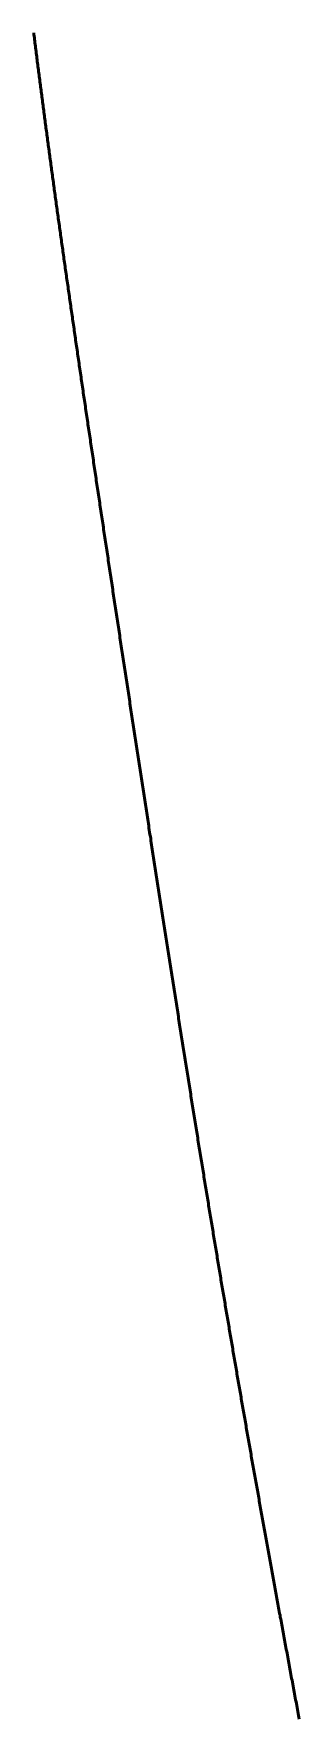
# Model space of a CAD drawing. Header units: millimetres. Extents: x -237 to 1000, y -57 to 526.
# Drawn here: x 772.57 to 779.07, y 50.28 to 91.53 of the extents above; entities that cross this region are included whole.
import ezdxf

# ---------------------------------------------------------------- set-up
doc = ezdxf.new("R2010")
doc.units = ezdxf.units.MM
doc.layers.add('Rez', color=30, linetype='Continuous', lineweight=50, true_color=0xff7f00)

# ---------------------------------------------------------------- blocks, each defined once
blk = doc.blocks.new('R13')
at = {"layer": 'Rez'}
for p, q in [((-38.759, 36.301), (-38.801, 36.296)), ((-38.718, 36.306), (-38.759, 36.301)), ((-38.676, 36.312), (-38.718, 36.306)), ((-38.634, 36.317), (-38.676, 36.312)), ((-38.593, 36.323), (-38.634, 36.317)), ((-38.551, 36.328), (-38.593, 36.323)), ((-38.51, 36.333), (-38.551, 36.328)), ((-38.468, 36.339), (-38.51, 36.333)), ((-38.427, 36.344), (-38.468, 36.339)), ((-38.385, 36.349), (-38.427, 36.344)), ((-38.344, 36.355), (-38.385, 36.349)), ((-38.303, 36.36), (-38.344, 36.355)), ((-38.261, 36.365), (-38.303, 36.36)), ((-38.22, 36.371), (-38.261, 36.365)), ((-38.179, 36.376), (-38.22, 36.371)), ((-38.137, 36.381), (-38.179, 36.376)), ((-38.096, 36.387), (-38.137, 36.381)), ((-38.055, 36.392), (-38.096, 36.387)), ((-38.014, 36.397), (-38.055, 36.392)), ((-37.972, 36.402), (-38.014, 36.397)), ((-37.931, 36.408), (-37.972, 36.402)), ((-37.89, 36.413), (-37.931, 36.408)), ((-37.849, 36.418), (-37.89, 36.413)), ((-37.808, 36.423), (-37.849, 36.418)), ((-37.766, 36.429), (-37.808, 36.423)), ((-37.725, 36.434), (-37.766, 36.429)), ((-37.684, 36.439), (-37.725, 36.434)), ((-37.643, 36.444), (-37.684, 36.439)), ((-37.602, 36.449), (-37.643, 36.444)), ((-37.561, 36.454), (-37.602, 36.449)), ((-37.519, 36.46), (-37.561, 36.454)), ((-37.478, 36.465), (-37.519, 36.46)), ((-37.437, 36.47), (-37.478, 36.465)), ((-37.396, 36.475), (-37.437, 36.47)), ((-37.355, 36.48), (-37.396, 36.475)), ((-37.314, 36.485), (-37.355, 36.48)), ((-37.273, 36.491), (-37.314, 36.485)), ((-37.231, 36.496), (-37.273, 36.491)), ((-41.82, 35.888), (-41.865, 35.882)), ((-41.776, 35.894), (-41.82, 35.888)), ((-41.731, 35.9), (-41.776, 35.894)), ((-41.686, 35.906), (-41.731, 35.9)), ((-41.642, 35.913), (-41.686, 35.906)), ((-41.598, 35.919), (-41.642, 35.913)), ((-41.553, 35.925), (-41.598, 35.919)), ((-41.509, 35.931), (-41.553, 35.925)), ((-41.464, 35.937), (-41.509, 35.931)), ((-41.42, 35.943), (-41.464, 35.937)), ((-41.376, 35.949), (-41.42, 35.943)), ((-41.332, 35.956), (-41.376, 35.949)), ((-41.288, 35.962), (-41.332, 35.956)), ((-41.243, 35.968), (-41.288, 35.962)), ((-41.199, 35.974), (-41.243, 35.968)), ((-41.155, 35.98), (-41.199, 35.974)), ((-41.111, 35.986), (-41.155, 35.98)), ((-41.067, 35.992), (-41.111, 35.986)), ((-41.024, 35.998), (-41.067, 35.992)), ((-40.98, 36.004), (-41.024, 35.998)), ((-40.936, 36.01), (-40.98, 36.004)), ((-40.892, 36.016), (-40.936, 36.01)), ((-40.848, 36.022), (-40.892, 36.016)), ((-40.805, 36.028), (-40.848, 36.022)), ((-40.761, 36.034), (-40.805, 36.028)), ((-40.717, 36.04), (-40.761, 36.034)), ((-40.674, 36.046), (-40.717, 36.04)), ((-40.63, 36.052), (-40.674, 36.046)), ((-40.587, 36.058), (-40.63, 36.052)), ((-40.544, 36.064), (-40.587, 36.058)), ((-40.5, 36.069), (-40.544, 36.064)), ((-40.457, 36.075), (-40.5, 36.069)), ((-40.413, 36.081), (-40.457, 36.075)), ((-40.37, 36.087), (-40.413, 36.081)), ((-40.327, 36.093), (-40.37, 36.087)), ((-40.284, 36.099), (-40.327, 36.093)), ((-40.241, 36.105), (-40.284, 36.099)), ((-40.198, 36.11), (-40.241, 36.105)), ((-40.155, 36.116), (-40.198, 36.11)), ((-40.112, 36.122), (-40.155, 36.116)), ((-40.069, 36.128), (-40.112, 36.122)), ((-40.026, 36.134), (-40.069, 36.128)), ((-39.983, 36.139), (-40.026, 36.134)), ((-39.94, 36.145), (-39.983, 36.139)), ((-39.897, 36.151), (-39.94, 36.145)), ((-39.855, 36.156), (-39.897, 36.151)), ((-39.812, 36.162), (-39.855, 36.156)), ((-39.769, 36.168), (-39.812, 36.162)), ((-39.727, 36.174), (-39.769, 36.168)), ((-39.684, 36.179), (-39.727, 36.174)), ((-39.642, 36.185), (-39.684, 36.179)), ((-39.599, 36.191), (-39.642, 36.185)), ((-39.557, 36.196), (-39.599, 36.191)), ((-39.515, 36.202), (-39.557, 36.196)), ((-39.472, 36.207), (-39.515, 36.202)), ((-39.43, 36.213), (-39.472, 36.207)), ((-39.388, 36.219), (-39.43, 36.213)), ((-39.346, 36.224), (-39.388, 36.219)), ((-39.303, 36.23), (-39.346, 36.224)), ((-39.261, 36.235), (-39.303, 36.23)), ((-39.219, 36.241), (-39.261, 36.235)), ((-39.177, 36.246), (-39.219, 36.241)), ((-39.135, 36.252), (-39.177, 36.246)), ((-39.093, 36.257), (-39.135, 36.252)), ((-39.051, 36.263), (-39.093, 36.257)), ((-39.01, 36.268), (-39.051, 36.263)), ((-38.968, 36.274), (-39.01, 36.268)), ((-38.926, 36.279), (-38.968, 36.274)), ((-38.884, 36.285), (-38.926, 36.279)), ((-38.842, 36.29), (-38.884, 36.285)), ((-38.801, 36.296), (-38.842, 36.29)), ((-44.711, 35.476), (-44.758, 35.47)), ((-44.664, 35.483), (-44.711, 35.476)), ((-44.617, 35.49), (-44.664, 35.483)), ((-44.57, 35.497), (-44.617, 35.49)), ((-44.523, 35.504), (-44.57, 35.497)), ((-44.476, 35.51), (-44.523, 35.504)), ((-44.429, 35.517), (-44.476, 35.51)), ((-44.382, 35.524), (-44.429, 35.517)), ((-44.335, 35.531), (-44.382, 35.524)), ((-44.289, 35.538), (-44.335, 35.531)), ((-44.242, 35.544), (-44.289, 35.538)), ((-44.195, 35.551), (-44.242, 35.544)), ((-44.149, 35.558), (-44.195, 35.551)), ((-44.102, 35.564), (-44.149, 35.558)), ((-44.055, 35.571), (-44.102, 35.564)), ((-44.009, 35.578), (-44.055, 35.571)), ((-43.962, 35.585), (-44.009, 35.578)), ((-43.916, 35.591), (-43.962, 35.585)), ((-43.869, 35.598), (-43.916, 35.591)), ((-43.823, 35.605), (-43.869, 35.598)), ((-43.777, 35.611), (-43.823, 35.605)), ((-43.73, 35.618), (-43.777, 35.611)), ((-43.684, 35.624), (-43.73, 35.618)), ((-43.638, 35.631), (-43.684, 35.624)), ((-43.592, 35.638), (-43.638, 35.631)), ((-43.545, 35.644), (-43.592, 35.638)), ((-43.499, 35.651), (-43.545, 35.644)), ((-43.453, 35.657), (-43.499, 35.651)), ((-43.407, 35.664), (-43.453, 35.657)), ((-43.361, 35.671), (-43.407, 35.664)), ((-43.315, 35.677), (-43.361, 35.671)), ((-43.269, 35.684), (-43.315, 35.677)), ((-43.223, 35.69), (-43.269, 35.684)), ((-43.177, 35.697), (-43.223, 35.69)), ((-43.132, 35.703), (-43.177, 35.697)), ((-43.086, 35.71), (-43.132, 35.703)), ((-43.04, 35.716), (-43.086, 35.71)), ((-42.994, 35.723), (-43.04, 35.716)), ((-42.949, 35.729), (-42.994, 35.723)), ((-42.903, 35.736), (-42.949, 35.729)), ((-42.858, 35.742), (-42.903, 35.736)), ((-42.812, 35.749), (-42.858, 35.742)), ((-42.766, 35.755), (-42.812, 35.749)), ((-42.721, 35.761), (-42.766, 35.755)), ((-42.676, 35.768), (-42.721, 35.761)), ((-42.63, 35.774), (-42.676, 35.768)), ((-42.585, 35.781), (-42.63, 35.774)), ((-42.54, 35.787), (-42.585, 35.781)), ((-42.494, 35.793), (-42.54, 35.787)), ((-42.449, 35.8), (-42.494, 35.793)), ((-42.404, 35.806), (-42.449, 35.8)), ((-42.359, 35.813), (-42.404, 35.806)), ((-42.314, 35.819), (-42.359, 35.813)), ((-42.269, 35.825), (-42.314, 35.819)), ((-42.224, 35.831), (-42.269, 35.825)), ((-42.179, 35.838), (-42.224, 35.831)), ((-42.134, 35.844), (-42.179, 35.838)), ((-42.089, 35.85), (-42.134, 35.844)), ((-42.044, 35.857), (-42.089, 35.85)), ((-41.999, 35.863), (-42.044, 35.857)), ((-41.954, 35.869), (-41.999, 35.863)), ((-41.91, 35.875), (-41.954, 35.869)), ((-41.865, 35.882), (-41.91, 35.875)), ((-47.502, 35.067), (-47.551, 35.059)), ((-47.453, 35.074), (-47.502, 35.067)), ((-47.404, 35.081), (-47.453, 35.074)), ((-47.355, 35.088), (-47.404, 35.081)), ((-47.306, 35.096), (-47.355, 35.088)), ((-47.257, 35.103), (-47.306, 35.096)), ((-47.208, 35.11), (-47.257, 35.103)), ((-47.159, 35.117), (-47.208, 35.11)), ((-47.11, 35.125), (-47.159, 35.117)), ((-47.061, 35.132), (-47.11, 35.125)), ((-47.012, 35.139), (-47.061, 35.132)), ((-46.964, 35.146), (-47.012, 35.139)), ((-46.915, 35.154), (-46.964, 35.146)), ((-46.866, 35.161), (-46.915, 35.154)), ((-46.818, 35.168), (-46.866, 35.161)), ((-46.769, 35.175), (-46.818, 35.168)), ((-46.72, 35.182), (-46.769, 35.175)), ((-46.672, 35.189), (-46.72, 35.182)), ((-46.623, 35.197), (-46.672, 35.189)), ((-46.575, 35.204), (-46.623, 35.197)), ((-46.526, 35.211), (-46.575, 35.204)), ((-46.478, 35.218), (-46.526, 35.211)), ((-46.43, 35.225), (-46.478, 35.218)), ((-46.381, 35.232), (-46.43, 35.225)), ((-46.333, 35.239), (-46.381, 35.232)), ((-46.285, 35.247), (-46.333, 35.239)), ((-46.236, 35.254), (-46.285, 35.247)), ((-46.188, 35.261), (-46.236, 35.254)), ((-46.14, 35.268), (-46.188, 35.261)), ((-46.092, 35.275), (-46.14, 35.268)), ((-46.044, 35.282), (-46.092, 35.275)), ((-45.996, 35.289), (-46.044, 35.282)), ((-45.948, 35.296), (-45.996, 35.289)), ((-45.9, 35.303), (-45.948, 35.296)), ((-45.852, 35.31), (-45.9, 35.303)), ((-45.804, 35.317), (-45.852, 35.31)), ((-45.756, 35.324), (-45.804, 35.317)), ((-45.708, 35.331), (-45.756, 35.324)), ((-45.66, 35.338), (-45.708, 35.331)), ((-45.612, 35.345), (-45.66, 35.338)), ((-45.565, 35.352), (-45.612, 35.345)), ((-45.517, 35.359), (-45.565, 35.352)), ((-45.469, 35.366), (-45.517, 35.359)), ((-45.421, 35.373), (-45.469, 35.366)), ((-45.374, 35.38), (-45.421, 35.373)), ((-45.326, 35.387), (-45.374, 35.38)), ((-45.279, 35.394), (-45.326, 35.387)), ((-45.231, 35.401), (-45.279, 35.394)), ((-45.184, 35.408), (-45.231, 35.401)), ((-45.136, 35.415), (-45.184, 35.408)), ((-45.089, 35.422), (-45.136, 35.415)), ((-45.042, 35.428), (-45.089, 35.422)), ((-44.994, 35.435), (-45.042, 35.428)), ((-44.947, 35.442), (-44.994, 35.435)), ((-44.9, 35.449), (-44.947, 35.442)), ((-44.852, 35.456), (-44.9, 35.449)), ((-44.805, 35.463), (-44.852, 35.456)), ((-44.758, 35.47), (-44.805, 35.463)), ((-50.249, 34.656), (-50.3, 34.648)), ((-50.198, 34.663), (-50.249, 34.656)), ((-50.148, 34.671), (-50.198, 34.663)), ((-50.097, 34.678), (-50.148, 34.671)), ((-50.046, 34.686), (-50.097, 34.678)), ((-49.996, 34.694), (-50.046, 34.686)), ((-49.945, 34.701), (-49.996, 34.694)), ((-49.894, 34.709), (-49.945, 34.701)), ((-49.844, 34.716), (-49.894, 34.709)), ((-49.793, 34.724), (-49.844, 34.716)), ((-49.743, 34.732), (-49.793, 34.724)), ((-49.692, 34.739), (-49.743, 34.732)), ((-49.642, 34.747), (-49.692, 34.739)), ((-49.591, 34.754), (-49.642, 34.747)), ((-49.541, 34.762), (-49.591, 34.754)), ((-49.491, 34.77), (-49.541, 34.762)), ((-49.44, 34.777), (-49.491, 34.77)), ((-49.39, 34.785), (-49.44, 34.777)), ((-49.34, 34.792), (-49.39, 34.785)), ((-49.29, 34.8), (-49.34, 34.792)), ((-49.239, 34.807), (-49.29, 34.8)), ((-49.189, 34.815), (-49.239, 34.807)), ((-49.139, 34.822), (-49.189, 34.815)), ((-49.089, 34.83), (-49.139, 34.822)), ((-49.039, 34.837), (-49.089, 34.83)), ((-48.989, 34.845), (-49.039, 34.837)), ((-48.939, 34.852), (-48.989, 34.845)), ((-48.889, 34.86), (-48.939, 34.852)), ((-48.839, 34.867), (-48.889, 34.86)), ((-48.789, 34.875), (-48.839, 34.867)), ((-48.739, 34.882), (-48.789, 34.875)), ((-48.689, 34.89), (-48.739, 34.882)), ((-48.639, 34.897), (-48.689, 34.89)), ((-48.59, 34.905), (-48.639, 34.897)), ((-48.54, 34.912), (-48.59, 34.905)), ((-48.49, 34.919), (-48.54, 34.912)), ((-48.44, 34.927), (-48.49, 34.919)), ((-48.391, 34.934), (-48.44, 34.927)), ((-48.341, 34.942), (-48.391, 34.934)), ((-48.291, 34.949), (-48.341, 34.942)), ((-48.242, 34.956), (-48.291, 34.949)), ((-48.192, 34.964), (-48.242, 34.956)), ((-48.143, 34.971), (-48.192, 34.964)), ((-48.093, 34.979), (-48.143, 34.971)), ((-48.044, 34.986), (-48.093, 34.979)), ((-47.994, 34.993), (-48.044, 34.986)), ((-47.945, 35.001), (-47.994, 34.993)), ((-47.895, 35.008), (-47.945, 35.001)), ((-47.846, 35.015), (-47.895, 35.008)), ((-47.797, 35.023), (-47.846, 35.015)), ((-47.748, 35.03), (-47.797, 35.023)), ((-47.698, 35.037), (-47.748, 35.03)), ((-47.649, 35.045), (-47.698, 35.037)), ((-47.6, 35.052), (-47.649, 35.045)), ((-47.551, 35.059), (-47.6, 35.052)), ((-52.977, 34.243), (-53.029, 34.235)), ((-52.925, 34.251), (-52.977, 34.243)), ((-52.873, 34.259), (-52.925, 34.251)), ((-52.821, 34.267), (-52.873, 34.259)), ((-52.769, 34.275), (-52.821, 34.267)), ((-52.717, 34.283), (-52.769, 34.275)), ((-52.665, 34.29), (-52.717, 34.283)), ((-52.613, 34.298), (-52.665, 34.29)), ((-52.561, 34.306), (-52.613, 34.298)), ((-52.509, 34.314), (-52.561, 34.306)), ((-52.457, 34.322), (-52.509, 34.314)), ((-52.405, 34.33), (-52.457, 34.322)), ((-52.354, 34.338), (-52.405, 34.33)), ((-52.302, 34.345), (-52.354, 34.338)), ((-52.25, 34.353), (-52.302, 34.345)), ((-52.198, 34.361), (-52.25, 34.353)), ((-52.146, 34.369), (-52.198, 34.361)), ((-52.095, 34.377), (-52.146, 34.369)), ((-52.043, 34.385), (-52.095, 34.377)), ((-51.991, 34.392), (-52.043, 34.385)), ((-51.94, 34.4), (-51.991, 34.392)), ((-51.888, 34.408), (-51.94, 34.4)), ((-51.836, 34.416), (-51.888, 34.408)), ((-51.785, 34.424), (-51.836, 34.416)), ((-51.733, 34.432), (-51.785, 34.424)), ((-51.682, 34.439), (-51.733, 34.432)), ((-51.63, 34.447), (-51.682, 34.439)), ((-51.579, 34.455), (-51.63, 34.447)), ((-51.527, 34.463), (-51.579, 34.455)), ((-51.476, 34.47), (-51.527, 34.463)), ((-51.424, 34.478), (-51.476, 34.47)), ((-51.373, 34.486), (-51.424, 34.478)), ((-51.321, 34.494), (-51.373, 34.486)), ((-51.27, 34.502), (-51.321, 34.494)), ((-51.219, 34.509), (-51.27, 34.502)), ((-51.168, 34.517), (-51.219, 34.509)), ((-51.116, 34.525), (-51.168, 34.517)), ((-51.065, 34.532), (-51.116, 34.525)), ((-51.014, 34.54), (-51.065, 34.532)), ((-50.963, 34.548), (-51.014, 34.54)), ((-50.911, 34.556), (-50.963, 34.548)), ((-50.86, 34.563), (-50.911, 34.556)), ((-50.809, 34.571), (-50.86, 34.563)), ((-50.758, 34.579), (-50.809, 34.571)), ((-50.707, 34.586), (-50.758, 34.579)), ((-50.656, 34.594), (-50.707, 34.586)), ((-50.605, 34.602), (-50.656, 34.594)), ((-50.554, 34.61), (-50.605, 34.602)), ((-50.503, 34.617), (-50.554, 34.61)), ((-50.452, 34.625), (-50.503, 34.617)), ((-50.402, 34.633), (-50.452, 34.625)), ((-50.351, 34.64), (-50.402, 34.633)), ((-50.3, 34.648), (-50.351, 34.64)), ((-55.701, 33.828), (-55.754, 33.82)), ((-55.649, 33.836), (-55.701, 33.828)), ((-55.596, 33.844), (-55.649, 33.836)), ((-55.544, 33.852), (-55.596, 33.844)), ((-55.491, 33.86), (-55.544, 33.852)), ((-55.439, 33.868), (-55.491, 33.86)), ((-55.386, 33.876), (-55.439, 33.868)), ((-55.334, 33.884), (-55.386, 33.876)), ((-55.281, 33.892), (-55.334, 33.884)), ((-55.229, 33.9), (-55.281, 33.892)), ((-55.176, 33.908), (-55.229, 33.9)), ((-55.123, 33.916), (-55.176, 33.908)), ((-55.071, 33.924), (-55.123, 33.916)), ((-55.018, 33.932), (-55.071, 33.924)), ((-54.966, 33.94), (-55.018, 33.932)), ((-54.913, 33.948), (-54.966, 33.94)), ((-54.861, 33.956), (-54.913, 33.948)), ((-54.808, 33.964), (-54.861, 33.956)), ((-54.756, 33.972), (-54.808, 33.964)), ((-54.703, 33.98), (-54.756, 33.972)), ((-54.651, 33.988), (-54.703, 33.98)), ((-54.598, 33.996), (-54.651, 33.988)), ((-54.546, 34.004), (-54.598, 33.996)), ((-54.494, 34.012), (-54.546, 34.004)), ((-54.441, 34.02), (-54.494, 34.012)), ((-54.389, 34.028), (-54.441, 34.02)), ((-54.336, 34.036), (-54.389, 34.028)), ((-54.284, 34.044), (-54.336, 34.036)), ((-54.231, 34.052), (-54.284, 34.044)), ((-54.179, 34.06), (-54.231, 34.052)), ((-54.127, 34.068), (-54.179, 34.06)), ((-54.074, 34.076), (-54.127, 34.068)), ((-54.022, 34.084), (-54.074, 34.076)), ((-53.969, 34.092), (-54.022, 34.084)), ((-53.917, 34.1), (-53.969, 34.092)), ((-53.865, 34.108), (-53.917, 34.1)), ((-53.812, 34.116), (-53.865, 34.108)), ((-53.76, 34.124), (-53.812, 34.116)), ((-53.708, 34.132), (-53.76, 34.124)), ((-53.656, 34.14), (-53.708, 34.132)), ((-53.603, 34.148), (-53.656, 34.14)), ((-53.551, 34.156), (-53.603, 34.148)), ((-53.499, 34.164), (-53.551, 34.156)), ((-53.447, 34.172), (-53.499, 34.164)), ((-53.394, 34.18), (-53.447, 34.172)), ((-53.342, 34.188), (-53.394, 34.18)), ((-53.29, 34.196), (-53.342, 34.188)), ((-53.238, 34.204), (-53.29, 34.196)), ((-53.186, 34.211), (-53.238, 34.204)), ((-53.133, 34.219), (-53.186, 34.211)), ((-53.081, 34.227), (-53.133, 34.219)), ((-53.029, 34.235), (-53.081, 34.227)), ((-58.376, 33.416), (-58.428, 33.408)), ((-58.324, 33.424), (-58.376, 33.416)), ((-58.272, 33.432), (-58.324, 33.424)), ((-58.219, 33.44), (-58.272, 33.432)), ((-58.167, 33.448), (-58.219, 33.44)), ((-58.115, 33.457), (-58.167, 33.448)), ((-58.063, 33.465), (-58.115, 33.457)), ((-58.01, 33.473), (-58.063, 33.465)), ((-57.958, 33.481), (-58.01, 33.473)), ((-57.906, 33.489), (-57.958, 33.481)), ((-57.853, 33.497), (-57.906, 33.489)), ((-57.801, 33.505), (-57.853, 33.497)), ((-57.749, 33.513), (-57.801, 33.505)), ((-57.696, 33.521), (-57.749, 33.513)), ((-57.644, 33.529), (-57.696, 33.521)), ((-57.592, 33.537), (-57.644, 33.529)), ((-57.539, 33.545), (-57.592, 33.537)), ((-57.487, 33.554), (-57.539, 33.545)), ((-57.434, 33.562), (-57.487, 33.554)), ((-57.382, 33.57), (-57.434, 33.562)), ((-57.33, 33.578), (-57.382, 33.57)), ((-57.277, 33.586), (-57.33, 33.578)), ((-57.225, 33.594), (-57.277, 33.586)), ((-57.172, 33.602), (-57.225, 33.594)), ((-57.12, 33.61), (-57.172, 33.602)), ((-57.067, 33.618), (-57.12, 33.61)), ((-57.015, 33.626), (-57.067, 33.618)), ((-56.962, 33.634), (-57.015, 33.626)), ((-56.91, 33.642), (-56.962, 33.634)), ((-56.857, 33.651), (-56.91, 33.642)), ((-56.805, 33.659), (-56.857, 33.651)), ((-56.752, 33.667), (-56.805, 33.659)), ((-56.7, 33.675), (-56.752, 33.667)), ((-56.647, 33.683), (-56.7, 33.675)), ((-56.595, 33.691), (-56.647, 33.683)), ((-56.542, 33.699), (-56.595, 33.691)), ((-56.49, 33.707), (-56.542, 33.699)), ((-56.437, 33.715), (-56.49, 33.707)), ((-56.385, 33.723), (-56.437, 33.715)), ((-56.332, 33.731), (-56.385, 33.723)), ((-56.28, 33.739), (-56.332, 33.731)), ((-56.227, 33.747), (-56.28, 33.739)), ((-56.175, 33.755), (-56.227, 33.747)), ((-56.122, 33.763), (-56.175, 33.755)), ((-56.069, 33.772), (-56.122, 33.763)), ((-56.017, 33.78), (-56.069, 33.772)), ((-55.964, 33.788), (-56.017, 33.78)), ((-55.912, 33.796), (-55.964, 33.788)), ((-55.859, 33.804), (-55.912, 33.796)), ((-55.807, 33.812), (-55.859, 33.804)), ((-55.754, 33.82), (-55.807, 33.812)), ((-61.01, 33.005), (-61.061, 32.997)), ((-60.959, 33.013), (-61.01, 33.005)), ((-60.908, 33.021), (-60.959, 33.013)), ((-60.857, 33.029), (-60.908, 33.021)), ((-60.806, 33.037), (-60.857, 33.029)), ((-60.755, 33.045), (-60.806, 33.037)), ((-60.704, 33.053), (-60.755, 33.045)), ((-60.652, 33.061), (-60.704, 33.053)), ((-60.601, 33.069), (-60.652, 33.061)), ((-60.55, 33.077), (-60.601, 33.069)), ((-60.499, 33.085), (-60.55, 33.077)), ((-60.447, 33.093), (-60.499, 33.085)), ((-60.396, 33.101), (-60.447, 33.093)), ((-60.345, 33.11), (-60.396, 33.101)), ((-60.293, 33.118), (-60.345, 33.11)), ((-60.242, 33.126), (-60.293, 33.118)), ((-60.191, 33.134), (-60.242, 33.126)), ((-60.139, 33.142), (-60.191, 33.134)), ((-60.088, 33.15), (-60.139, 33.142)), ((-60.036, 33.158), (-60.088, 33.15)), ((-59.985, 33.166), (-60.036, 33.158)), ((-59.933, 33.174), (-59.985, 33.166)), ((-59.881, 33.182), (-59.933, 33.174)), ((-59.83, 33.19), (-59.881, 33.182)), ((-59.778, 33.198), (-59.83, 33.19)), ((-59.727, 33.206), (-59.778, 33.198)), ((-59.675, 33.214), (-59.727, 33.206)), ((-59.623, 33.222), (-59.675, 33.214)), ((-59.571, 33.23), (-59.623, 33.222)), ((-59.52, 33.238), (-59.571, 33.23)), ((-59.468, 33.246), (-59.52, 33.238)), ((-59.416, 33.255), (-59.468, 33.246)), ((-59.364, 33.263), (-59.416, 33.255)), ((-59.312, 33.271), (-59.364, 33.263)), ((-59.261, 33.279), (-59.312, 33.271)), ((-59.209, 33.287), (-59.261, 33.279)), ((-59.157, 33.295), (-59.209, 33.287)), ((-59.105, 33.303), (-59.157, 33.295)), ((-59.053, 33.311), (-59.105, 33.303)), ((-59.001, 33.319), (-59.053, 33.311)), ((-58.949, 33.327), (-59.001, 33.319)), ((-58.897, 33.335), (-58.949, 33.327)), ((-58.845, 33.343), (-58.897, 33.335)), ((-58.793, 33.351), (-58.845, 33.343)), ((-58.741, 33.36), (-58.793, 33.351)), ((-58.689, 33.368), (-58.741, 33.36)), ((-58.637, 33.376), (-58.689, 33.368)), ((-58.585, 33.384), (-58.637, 33.376)), ((-58.532, 33.392), (-58.585, 33.384)), ((-58.48, 33.4), (-58.532, 33.392)), ((-58.428, 33.408), (-58.48, 33.4)), ((-63.61, 32.593), (-63.659, 32.585)), ((-63.561, 32.6), (-63.61, 32.593)), ((-63.512, 32.608), (-63.561, 32.6)), ((-63.463, 32.616), (-63.512, 32.608)), ((-63.414, 32.624), (-63.463, 32.616)), ((-63.365, 32.632), (-63.414, 32.624)), ((-63.316, 32.64), (-63.365, 32.632)), ((-63.267, 32.648), (-63.316, 32.64)), ((-63.217, 32.655), (-63.267, 32.648)), ((-63.168, 32.663), (-63.217, 32.655)), ((-63.119, 32.671), (-63.168, 32.663)), ((-63.069, 32.679), (-63.119, 32.671)), ((-63.02, 32.687), (-63.069, 32.679)), ((-62.971, 32.695), (-63.02, 32.687)), ((-62.921, 32.703), (-62.971, 32.695)), ((-62.872, 32.711), (-62.921, 32.703)), ((-62.822, 32.719), (-62.872, 32.711)), ((-62.772, 32.726), (-62.822, 32.719)), ((-62.723, 32.734), (-62.772, 32.726)), ((-62.673, 32.742), (-62.723, 32.734)), ((-62.623, 32.75), (-62.673, 32.742)), ((-62.573, 32.758), (-62.623, 32.75)), ((-62.523, 32.766), (-62.573, 32.758)), ((-62.474, 32.774), (-62.523, 32.766)), ((-62.424, 32.782), (-62.474, 32.774)), ((-62.374, 32.79), (-62.424, 32.782)), ((-62.324, 32.798), (-62.374, 32.79)), ((-62.274, 32.806), (-62.324, 32.798)), ((-62.223, 32.814), (-62.274, 32.806)), ((-62.173, 32.822), (-62.223, 32.814)), ((-62.123, 32.829), (-62.173, 32.822)), ((-62.073, 32.837), (-62.123, 32.829)), ((-62.023, 32.845), (-62.073, 32.837)), ((-61.972, 32.853), (-62.023, 32.845)), ((-61.922, 32.861), (-61.972, 32.853)), ((-61.872, 32.869), (-61.922, 32.861)), ((-61.821, 32.877), (-61.872, 32.869)), ((-61.771, 32.885), (-61.821, 32.877)), ((-61.72, 32.893), (-61.771, 32.885)), ((-61.67, 32.901), (-61.72, 32.893)), ((-61.619, 32.909), (-61.67, 32.901)), ((-61.569, 32.917), (-61.619, 32.909)), ((-61.518, 32.925), (-61.569, 32.917)), ((-61.467, 32.933), (-61.518, 32.925)), ((-61.417, 32.941), (-61.467, 32.933)), ((-61.366, 32.949), (-61.417, 32.941)), ((-61.315, 32.957), (-61.366, 32.949)), ((-61.265, 32.965), (-61.315, 32.957)), ((-61.214, 32.973), (-61.265, 32.965)), ((-61.163, 32.981), (-61.214, 32.973)), ((-61.112, 32.989), (-61.163, 32.981)), ((-61.061, 32.997), (-61.112, 32.989)), ((-66.174, 32.177), (-66.22, 32.169)), ((-66.128, 32.184), (-66.174, 32.177)), ((-66.082, 32.192), (-66.128, 32.184)), ((-66.035, 32.199), (-66.082, 32.192)), ((-65.989, 32.207), (-66.035, 32.199)), ((-65.943, 32.215), (-65.989, 32.207)), ((-65.896, 32.222), (-65.943, 32.215)), ((-65.85, 32.23), (-65.896, 32.222)), ((-65.803, 32.237), (-65.85, 32.23)), ((-65.757, 32.245), (-65.803, 32.237)), ((-65.71, 32.253), (-65.757, 32.245)), ((-65.664, 32.26), (-65.71, 32.253)), ((-65.617, 32.268), (-65.664, 32.26)), ((-65.57, 32.276), (-65.617, 32.268)), ((-65.523, 32.283), (-65.57, 32.276)), ((-65.477, 32.291), (-65.523, 32.283)), ((-65.43, 32.298), (-65.477, 32.291)), ((-65.383, 32.306), (-65.43, 32.298)), ((-65.336, 32.314), (-65.383, 32.306)), ((-65.289, 32.321), (-65.336, 32.314)), ((-65.242, 32.329), (-65.289, 32.321)), ((-65.195, 32.337), (-65.242, 32.329)), ((-65.148, 32.344), (-65.195, 32.337)), ((-65.1, 32.352), (-65.148, 32.344)), ((-65.053, 32.36), (-65.1, 32.352)), ((-65.006, 32.367), (-65.053, 32.36)), ((-64.958, 32.375), (-65.006, 32.367)), ((-64.911, 32.383), (-64.958, 32.375)), ((-64.863, 32.391), (-64.911, 32.383)), ((-64.816, 32.398), (-64.863, 32.391)), ((-64.768, 32.406), (-64.816, 32.398)), ((-64.721, 32.414), (-64.768, 32.406)), ((-64.673, 32.421), (-64.721, 32.414)), ((-64.625, 32.429), (-64.673, 32.421)), ((-64.577, 32.437), (-64.625, 32.429)), ((-64.53, 32.445), (-64.577, 32.437)), ((-64.482, 32.452), (-64.53, 32.445)), ((-64.434, 32.46), (-64.482, 32.452)), ((-64.386, 32.468), (-64.434, 32.46)), ((-64.338, 32.476), (-64.386, 32.468)), ((-64.289, 32.483), (-64.338, 32.476)), ((-64.241, 32.491), (-64.289, 32.483)), ((-64.193, 32.499), (-64.241, 32.491)), ((-64.145, 32.507), (-64.193, 32.499)), ((-64.096, 32.515), (-64.145, 32.507)), ((-64.048, 32.522), (-64.096, 32.515)), ((-63.999, 32.53), (-64.048, 32.522)), ((-63.951, 32.538), (-63.999, 32.53)), ((-63.902, 32.546), (-63.951, 32.538)), ((-63.854, 32.553), (-63.902, 32.546)), ((-63.805, 32.561), (-63.854, 32.553)), ((-63.756, 32.569), (-63.805, 32.561)), ((-63.708, 32.577), (-63.756, 32.569)), ((-63.659, 32.585), (-63.708, 32.577)), ((-68.658, 31.763), (-68.702, 31.755)), ((-68.613, 31.77), (-68.658, 31.763)), ((-68.569, 31.778), (-68.613, 31.77)), ((-68.524, 31.785), (-68.569, 31.778)), ((-68.48, 31.793), (-68.524, 31.785)), ((-68.436, 31.8), (-68.48, 31.793)), ((-68.391, 31.808), (-68.436, 31.8)), ((-68.347, 31.815), (-68.391, 31.808)), ((-68.302, 31.823), (-68.347, 31.815)), ((-68.257, 31.83), (-68.302, 31.823)), ((-68.213, 31.838), (-68.257, 31.83)), ((-68.168, 31.845), (-68.213, 31.838)), ((-68.124, 31.853), (-68.168, 31.845)), ((-68.079, 31.86), (-68.124, 31.853)), ((-68.034, 31.868), (-68.079, 31.86)), ((-67.99, 31.875), (-68.034, 31.868)), ((-67.945, 31.883), (-67.99, 31.875)), ((-67.9, 31.89), (-67.945, 31.883)), ((-67.855, 31.898), (-67.9, 31.89)), ((-67.81, 31.905), (-67.855, 31.898)), ((-67.765, 31.913), (-67.81, 31.905)), ((-67.721, 31.92), (-67.765, 31.913)), ((-67.676, 31.928), (-67.721, 31.92)), ((-67.631, 31.935), (-67.676, 31.928)), ((-67.586, 31.943), (-67.631, 31.935)), ((-67.541, 31.95), (-67.586, 31.943)), ((-67.496, 31.958), (-67.541, 31.95)), ((-67.451, 31.965), (-67.496, 31.958)), ((-67.405, 31.973), (-67.451, 31.965)), ((-67.36, 31.98), (-67.405, 31.973)), ((-67.315, 31.988), (-67.36, 31.98)), ((-67.27, 31.995), (-67.315, 31.988)), ((-67.225, 32.003), (-67.27, 31.995)), ((-67.179, 32.01), (-67.225, 32.003)), ((-67.134, 32.018), (-67.179, 32.01)), ((-67.089, 32.025), (-67.134, 32.018)), ((-67.043, 32.033), (-67.089, 32.025)), ((-66.998, 32.041), (-67.043, 32.033)), ((-66.953, 32.048), (-66.998, 32.041)), ((-66.907, 32.056), (-66.953, 32.048)), ((-66.862, 32.063), (-66.907, 32.056)), ((-66.816, 32.071), (-66.862, 32.063)), ((-66.77, 32.078), (-66.816, 32.071)), ((-66.725, 32.086), (-66.77, 32.078)), ((-66.679, 32.093), (-66.725, 32.086)), ((-66.633, 32.101), (-66.679, 32.093)), ((-66.588, 32.108), (-66.633, 32.101)), ((-66.542, 32.116), (-66.588, 32.108)), ((-66.496, 32.124), (-66.542, 32.116)), ((-66.45, 32.131), (-66.496, 32.124)), ((-66.404, 32.139), (-66.45, 32.131)), ((-66.358, 32.146), (-66.404, 32.139)), ((-66.312, 32.154), (-66.358, 32.146)), ((-66.266, 32.161), (-66.312, 32.154)), ((-66.22, 32.169), (-66.266, 32.161)), ((-71.032, 31.355), (-71.076, 31.347)), ((-70.989, 31.363), (-71.032, 31.355)), ((-70.945, 31.37), (-70.989, 31.363)), ((-70.901, 31.378), (-70.945, 31.37)), ((-70.857, 31.385), (-70.901, 31.378)), ((-70.813, 31.393), (-70.857, 31.385)), ((-70.77, 31.401), (-70.813, 31.393)), ((-70.726, 31.408), (-70.77, 31.401)), ((-70.682, 31.416), (-70.726, 31.408)), ((-70.638, 31.423), (-70.682, 31.416)), ((-70.594, 31.431), (-70.638, 31.423)), ((-70.551, 31.439), (-70.594, 31.431)), ((-70.507, 31.446), (-70.551, 31.439)), ((-70.463, 31.454), (-70.507, 31.446)), ((-70.419, 31.461), (-70.463, 31.454)), ((-70.375, 31.469), (-70.419, 31.461)), ((-70.332, 31.476), (-70.375, 31.469)), ((-70.288, 31.484), (-70.332, 31.476)), ((-70.244, 31.492), (-70.288, 31.484)), ((-70.2, 31.499), (-70.244, 31.492)), ((-70.156, 31.507), (-70.2, 31.499)), ((-70.112, 31.514), (-70.156, 31.507)), ((-70.068, 31.522), (-70.112, 31.514)), ((-70.025, 31.529), (-70.068, 31.522)), ((-69.981, 31.537), (-70.025, 31.529)), ((-69.937, 31.544), (-69.981, 31.537)), ((-69.893, 31.552), (-69.937, 31.544)), ((-69.849, 31.559), (-69.893, 31.552)), ((-69.805, 31.567), (-69.849, 31.559)), ((-69.761, 31.575), (-69.805, 31.567)), ((-69.717, 31.582), (-69.761, 31.575)), ((-69.673, 31.59), (-69.717, 31.582)), ((-69.629, 31.597), (-69.673, 31.59)), ((-69.585, 31.605), (-69.629, 31.597)), ((-69.541, 31.612), (-69.585, 31.605)), ((-69.497, 31.62), (-69.541, 31.612)), ((-69.453, 31.627), (-69.497, 31.62)), ((-69.409, 31.635), (-69.453, 31.627)), ((-69.365, 31.642), (-69.409, 31.635)), ((-69.321, 31.65), (-69.365, 31.642)), ((-69.277, 31.657), (-69.321, 31.65)), ((-69.233, 31.665), (-69.277, 31.657)), ((-69.189, 31.672), (-69.233, 31.665)), ((-69.144, 31.68), (-69.189, 31.672)), ((-69.1, 31.687), (-69.144, 31.68)), ((-69.056, 31.695), (-69.1, 31.687)), ((-69.012, 31.702), (-69.056, 31.695)), ((-68.968, 31.71), (-69.012, 31.702)), ((-68.923, 31.717), (-68.968, 31.71)), ((-68.879, 31.725), (-68.923, 31.717)), ((-68.835, 31.732), (-68.879, 31.725)), ((-68.791, 31.74), (-68.835, 31.732)), ((-68.746, 31.748), (-68.791, 31.74)), ((-68.702, 31.755), (-68.746, 31.748)), ((-73.362, 30.944), (-73.406, 30.936)), ((-73.317, 30.952), (-73.362, 30.944)), ((-73.273, 30.959), (-73.317, 30.952)), ((-73.229, 30.967), (-73.273, 30.959)), ((-73.184, 30.975), (-73.229, 30.967)), ((-73.14, 30.983), (-73.184, 30.975)), ((-73.096, 30.991), (-73.14, 30.983)), ((-73.052, 30.999), (-73.096, 30.991)), ((-73.008, 31.007), (-73.052, 30.999)), ((-72.964, 31.015), (-73.008, 31.007)), ((-72.919, 31.023), (-72.964, 31.015)), ((-72.875, 31.03), (-72.919, 31.023)), ((-72.831, 31.038), (-72.875, 31.03)), ((-72.787, 31.046), (-72.831, 31.038)), ((-72.743, 31.054), (-72.787, 31.046)), ((-72.699, 31.062), (-72.743, 31.054)), ((-72.655, 31.07), (-72.699, 31.062)), ((-72.611, 31.077), (-72.655, 31.07)), ((-72.567, 31.085), (-72.611, 31.077)), ((-72.523, 31.093), (-72.567, 31.085)), ((-72.479, 31.101), (-72.523, 31.093)), ((-72.435, 31.109), (-72.479, 31.101)), ((-72.391, 31.116), (-72.435, 31.109)), ((-72.347, 31.124), (-72.391, 31.116)), ((-72.303, 31.132), (-72.347, 31.124)), ((-72.259, 31.14), (-72.303, 31.132)), ((-72.215, 31.147), (-72.259, 31.14)), ((-72.171, 31.155), (-72.215, 31.147)), ((-72.128, 31.163), (-72.171, 31.155)), ((-72.084, 31.171), (-72.128, 31.163)), ((-72.04, 31.178), (-72.084, 31.171)), ((-71.996, 31.186), (-72.04, 31.178)), ((-71.952, 31.194), (-71.996, 31.186)), ((-71.908, 31.202), (-71.952, 31.194)), ((-71.864, 31.209), (-71.908, 31.202)), ((-71.821, 31.217), (-71.864, 31.209)), ((-71.777, 31.225), (-71.821, 31.217)), ((-71.733, 31.232), (-71.777, 31.225)), ((-71.689, 31.24), (-71.733, 31.232)), ((-71.645, 31.248), (-71.689, 31.24)), ((-71.601, 31.255), (-71.645, 31.248)), ((-71.558, 31.263), (-71.601, 31.255)), ((-71.514, 31.271), (-71.558, 31.263)), ((-71.47, 31.278), (-71.514, 31.271)), ((-71.426, 31.286), (-71.47, 31.278)), ((-71.383, 31.294), (-71.426, 31.286)), ((-71.339, 31.301), (-71.383, 31.294)), ((-71.295, 31.309), (-71.339, 31.301)), ((-71.251, 31.317), (-71.295, 31.309)), ((-71.207, 31.324), (-71.251, 31.317)), ((-71.164, 31.332), (-71.207, 31.324)), ((-71.12, 31.34), (-71.164, 31.332)), ((-71.076, 31.347), (-71.12, 31.34)), ((-75.656, 30.528), (-75.702, 30.52)), ((-75.61, 30.536), (-75.656, 30.528)), ((-75.565, 30.545), (-75.61, 30.536)), ((-75.519, 30.553), (-75.565, 30.545)), ((-75.473, 30.562), (-75.519, 30.553)), ((-75.428, 30.57), (-75.473, 30.562)), ((-75.382, 30.578), (-75.428, 30.57)), ((-75.336, 30.587), (-75.382, 30.578)), ((-75.291, 30.595), (-75.336, 30.587)), ((-75.245, 30.603), (-75.291, 30.595)), ((-75.2, 30.612), (-75.245, 30.603)), ((-75.154, 30.62), (-75.2, 30.612)), ((-75.109, 30.628), (-75.154, 30.62)), ((-75.063, 30.636), (-75.109, 30.628)), ((-75.018, 30.645), (-75.063, 30.636)), ((-74.973, 30.653), (-75.018, 30.645)), ((-74.928, 30.661), (-74.973, 30.653)), ((-74.882, 30.669), (-74.928, 30.661)), ((-74.837, 30.678), (-74.882, 30.669)), ((-74.792, 30.686), (-74.837, 30.678)), ((-74.747, 30.694), (-74.792, 30.686)), ((-74.702, 30.702), (-74.747, 30.694)), ((-74.657, 30.71), (-74.702, 30.702)), ((-74.611, 30.718), (-74.657, 30.71)), ((-74.566, 30.727), (-74.611, 30.718)), ((-74.522, 30.735), (-74.566, 30.727)), ((-74.477, 30.743), (-74.522, 30.735)), ((-74.432, 30.751), (-74.477, 30.743)), ((-74.387, 30.759), (-74.432, 30.751)), ((-74.342, 30.767), (-74.387, 30.759)), ((-74.297, 30.775), (-74.342, 30.767)), ((-74.252, 30.783), (-74.297, 30.775)), ((-74.207, 30.792), (-74.252, 30.783)), ((-74.163, 30.8), (-74.207, 30.792)), ((-74.118, 30.808), (-74.163, 30.8)), ((-74.073, 30.816), (-74.118, 30.808)), ((-74.029, 30.824), (-74.073, 30.816)), ((-73.984, 30.832), (-74.029, 30.824)), ((-73.939, 30.84), (-73.984, 30.832)), ((-73.895, 30.848), (-73.939, 30.84)), ((-73.85, 30.856), (-73.895, 30.848)), ((-73.806, 30.864), (-73.85, 30.856)), ((-73.761, 30.872), (-73.806, 30.864)), ((-73.717, 30.88), (-73.761, 30.872)), ((-73.672, 30.888), (-73.717, 30.88)), ((-73.628, 30.896), (-73.672, 30.888)), ((-73.583, 30.904), (-73.628, 30.896)), ((-73.539, 30.912), (-73.583, 30.904)), ((-73.495, 30.92), (-73.539, 30.912)), ((-73.45, 30.928), (-73.495, 30.92)), ((-73.406, 30.936), (-73.45, 30.928)), ((-77.904, 30.113), (-77.951, 30.104)), ((-77.856, 30.122), (-77.904, 30.113)), ((-77.809, 30.13), (-77.856, 30.122)), ((-77.761, 30.139), (-77.809, 30.13)), ((-77.713, 30.148), (-77.761, 30.139)), ((-77.666, 30.157), (-77.713, 30.148)), ((-77.618, 30.166), (-77.666, 30.157)), ((-77.571, 30.175), (-77.618, 30.166)), ((-77.523, 30.184), (-77.571, 30.175)), ((-77.476, 30.192), (-77.523, 30.184)), ((-77.429, 30.201), (-77.476, 30.192)), ((-77.381, 30.21), (-77.429, 30.201)), ((-77.334, 30.219), (-77.381, 30.21)), ((-77.287, 30.227), (-77.334, 30.219)), ((-77.24, 30.236), (-77.287, 30.227)), ((-77.192, 30.245), (-77.24, 30.236)), ((-77.145, 30.254), (-77.192, 30.245)), ((-77.098, 30.262), (-77.145, 30.254)), ((-77.051, 30.271), (-77.098, 30.262)), ((-77.004, 30.28), (-77.051, 30.271)), ((-76.957, 30.289), (-77.004, 30.28)), ((-76.91, 30.297), (-76.957, 30.289)), ((-76.863, 30.306), (-76.91, 30.297)), ((-76.816, 30.315), (-76.863, 30.306)), ((-76.769, 30.323), (-76.816, 30.315)), ((-76.722, 30.332), (-76.769, 30.323)), ((-76.675, 30.341), (-76.722, 30.332)), ((-76.629, 30.349), (-76.675, 30.341)), ((-76.582, 30.358), (-76.629, 30.349)), ((-76.535, 30.367), (-76.582, 30.358)), ((-76.489, 30.375), (-76.535, 30.367)), ((-76.442, 30.384), (-76.489, 30.375)), ((-76.395, 30.392), (-76.442, 30.384)), ((-76.349, 30.401), (-76.395, 30.392)), ((-76.302, 30.409), (-76.349, 30.401)), ((-76.256, 30.418), (-76.302, 30.409)), ((-76.21, 30.427), (-76.256, 30.418)), ((-76.163, 30.435), (-76.21, 30.427)), ((-76.117, 30.444), (-76.163, 30.435)), ((-76.071, 30.452), (-76.117, 30.444)), ((-76.024, 30.461), (-76.071, 30.452)), ((-75.978, 30.469), (-76.024, 30.461)), ((-75.932, 30.478), (-75.978, 30.469)), ((-75.886, 30.486), (-75.932, 30.478)), ((-75.84, 30.494), (-75.886, 30.486)), ((-75.794, 30.503), (-75.84, 30.494)), ((-75.748, 30.511), (-75.794, 30.503)), ((-75.702, 30.52), (-75.748, 30.511)), ((-78.477, 30.006), (-78.525, 29.997)), ((-78.429, 30.015), (-78.477, 30.006)), ((-78.381, 30.024), (-78.429, 30.015)), ((-78.334, 30.033), (-78.381, 30.024)), ((-78.286, 30.041), (-78.334, 30.033)), ((-78.238, 30.05), (-78.286, 30.041)), ((-78.19, 30.059), (-78.238, 30.05)), ((-78.142, 30.068), (-78.19, 30.059)), ((-78.095, 30.077), (-78.142, 30.068)), ((-78.047, 30.086), (-78.095, 30.077)), ((-77.999, 30.095), (-78.047, 30.086)), ((-77.951, 30.104), (-77.999, 30.095))]:
    blk.add_line(p, q, dxfattribs=at)

msp = doc.modelspace()

# ---------------------------------------------------------------- block references
at = {"layer": 'Rez', "rotation": 90}
msp.add_blockref('R13', (809.066, 128.777), dxfattribs=at)

doc.saveas('drawing.dxf')
